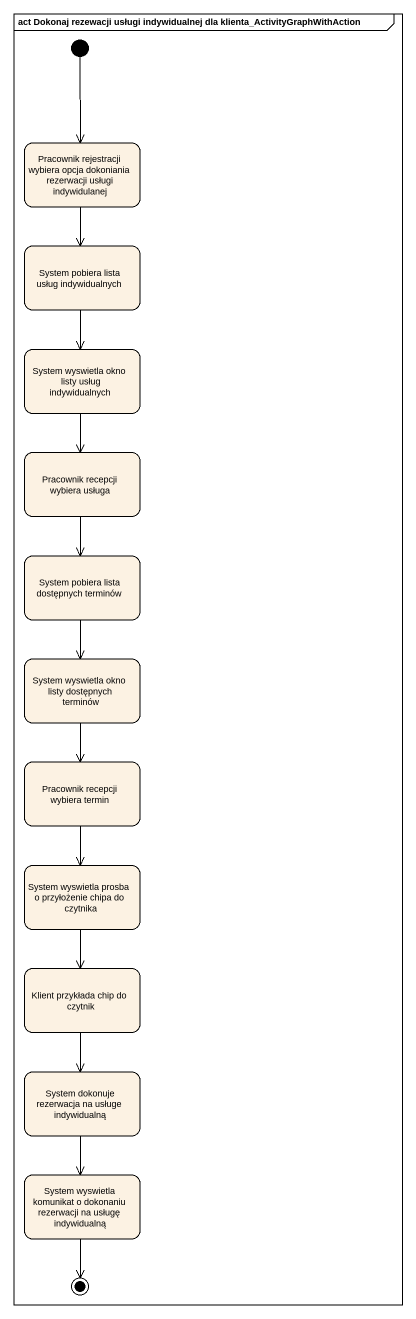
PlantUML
@startuml
mainframe act Dokonaj rezewacji usługi indywidualnej dla klienta_ActivityGraphWithAction
hide empty description
state "Pracownik rejestracji wybiera opcja dokoniania rezerwacji usługi indywidulanej" as Pracownik_rejestracji
state "System pobiera lista usług indywidualnych" as System_pobiera_lista_usług
state "System wyswietla okno listy usług indywidualnych" as System_wyswietla_okno_listy
state "Pracownik recepcji wybiera usługa" as Pracownik_recepcji_wybiera
state "System pobiera lista dostępnych terminów" as System_pobiera_lista
state "System wyswietla okno listy dostępnych terminów" as System_wyswietla_okno_listy_2
state "Pracownik recepcji wybiera termin" as Pracownik_recepcji_wybiera_2
state "System wyswietla prosba o przyłożenie chipa do czytnika" as System_wyswietla_prosba_o
state "Klient przykłada chip do czytnik" as Klient_przykłada_chip_do
state "System dokonuje rezerwacja na usługe indywidualną" as System_dokonuje_rezerwacja
state "System wyswietla komunikat o dokonaniu rezerwacji na usługę indywidualną" as System_wyswietla_komunikat
[*] --> Pracownik_rejestracji
Pracownik_rejestracji --> System_pobiera_lista_usług
System_pobiera_lista_usług --> System_wyswietla_okno_listy
System_wyswietla_okno_listy --> Pracownik_recepcji_wybiera
Pracownik_recepcji_wybiera --> System_pobiera_lista
System_pobiera_lista --> System_wyswietla_okno_listy_2
System_wyswietla_okno_listy_2 --> Pracownik_recepcji_wybiera_2
Pracownik_recepcji_wybiera_2 --> System_wyswietla_prosba_o
System_wyswietla_prosba_o --> Klient_przykłada_chip_do
Klient_przykłada_chip_do --> System_dokonuje_rezerwacja
System_dokonuje_rezerwacja --> System_wyswietla_komunikat
System_wyswietla_komunikat --> [*]
@enduml
